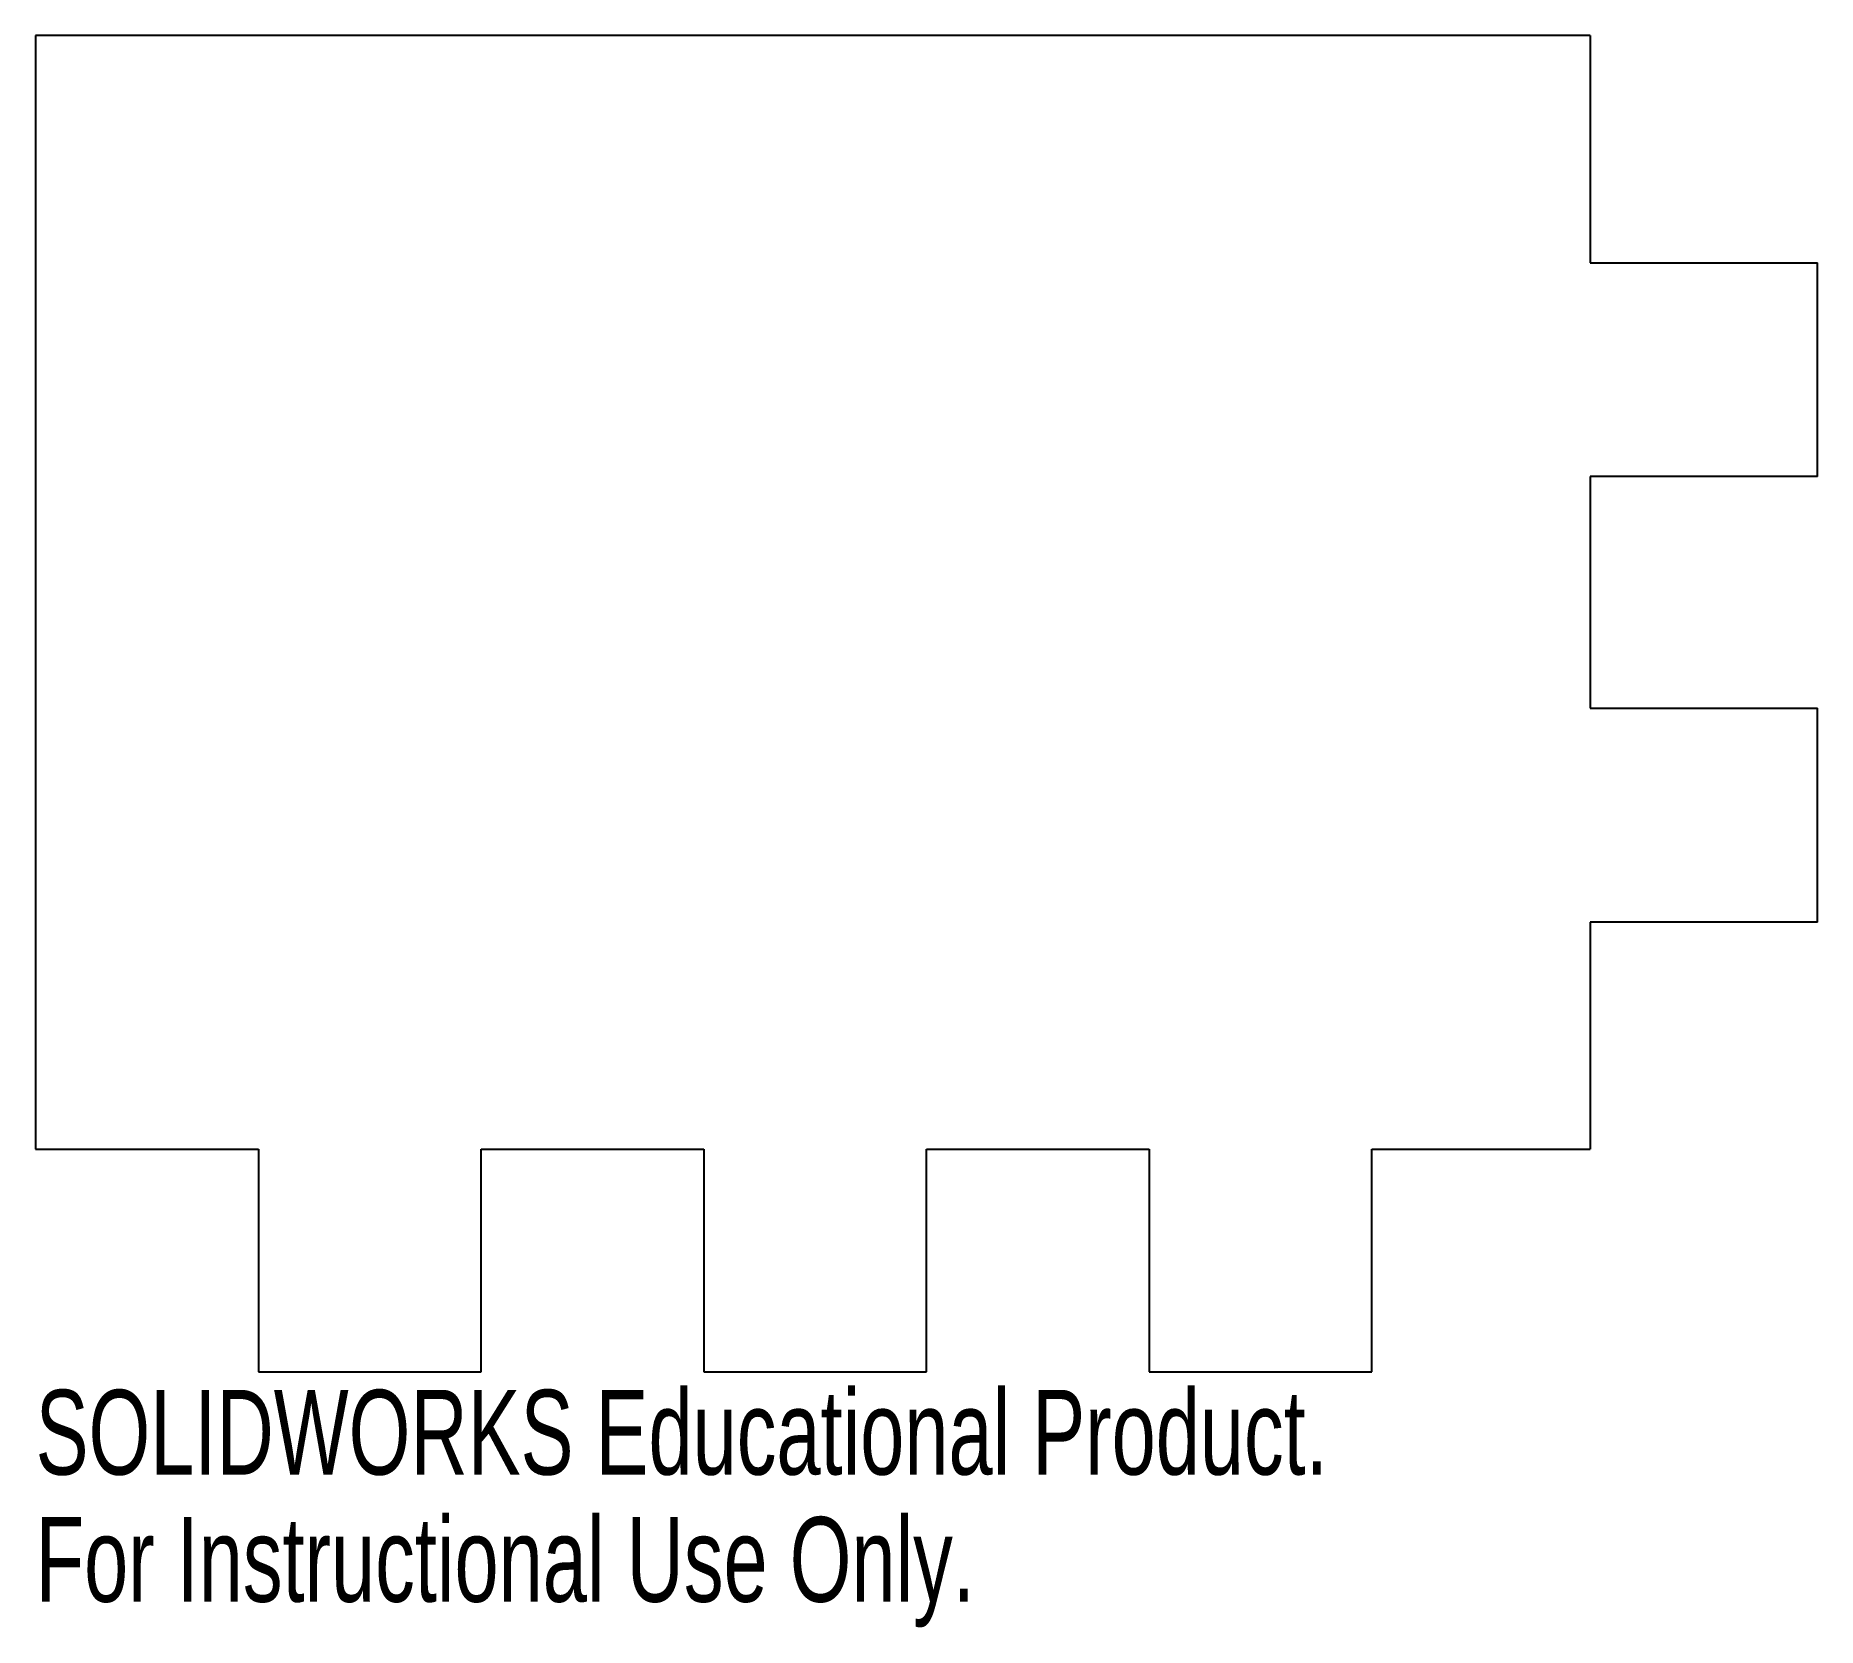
# Model space of a CAD drawing. Header units: inches. Extents: x 0 to 4, y -1.07 to 2.5.
import ezdxf

# ---------------------------------------------------------------- set-up
doc = ezdxf.new("R2010")
doc.units = ezdxf.units.IN
doc.header["$MEASUREMENT"] = 0
doc.styles.add('SLDTEXTSTYLE0', font='TXT', dxfattribs={"width": 0.7})

msp = doc.modelspace()

# ---------------------------------------------------------------- linework, layer by layer
at = {"color": 7, "linetype": 'Continuous', "lineweight": 25}
for p, q in [((3.49, 2.5), (0, 2.5)), ((0, 2.5), (0, 0)), ((3.49, 2.5), (3.49, 1.99)), ((3.49, 1.99), (4, 1.99)), ((4, 1.51), (4, 1.99)), ((3.49, 1.51), (3.49, 0.99)), ((4, 1.51), (3.49, 1.51)), ((3.49, 0.99), (4, 0.99)), ((4, 0.51), (4, 0.99)), ((3.49, 0.51), (3.49, 0)), ((4, 0.51), (3.49, 0.51)), ((0, 0), (0.5, 0)), ((0.5, 0), (0.5, -0.5)), ((1, -0.5), (1, 0)), ((1, 0), (1.5, 0)), ((1.5, 0), (1.5, -0.5)), ((2, -0.5), (2, 0)), ((2, 0), (2.5, 0)), ((2.5, 0), (2.5, -0.5)), ((3, -0.5), (3, 0)), ((3, 0), (3.49, 0)), ((0.5, -0.5), (1, -0.5)), ((1.5, -0.5), (2, -0.5)), ((2.5, -0.5), (3, -0.5))]:
    msp.add_line(p, q, dxfattribs=at)

# ---------------------------------------------------------------- texts
at = {"color": 7, "linetype": 'Continuous', "char_height": 0.1903, "attachment_point": 1, "style": 'SLDTEXTSTYLE0'}
for s, insert in [('SOLIDWORKS Educational Product.', (0, -0.5401)), ('For Instructional Use Only.', (0, -0.8256))]:
    msp.add_mtext(s, dxfattribs=dict(at, insert=insert))

doc.saveas('drawing.dxf')
